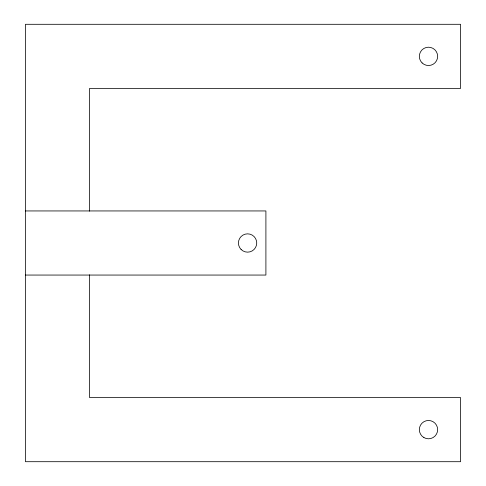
<?xml version="1.0" encoding="UTF-8"?>
<svg xmlns="http://www.w3.org/2000/svg" width="486" height="486" viewBox="0 0 486 486"><rect width="100%" height="100%" fill="white"/><g stroke="black" fill="none" stroke-linecap="round" stroke-linejoin="round"><path stroke-width="0.73" d="M25.442 210.942L265.903 210.942L265.903 275.058L25.442 275.058M89.564 211.173L89.564 88.422L460.558 88.422L460.558 24.3L25.442 24.3L25.442 461.7L460.558 461.7L460.558 397.578L89.564 397.578L89.564 274.827M241.105 249.476A9.161 9.161 0 0 0 256.426 245.369A9.161 9.161 0 0 0 245.211 234.155A9.161 9.161 0 0 0 241.105 249.476M423.913 437.57A9.161 9.161 0 0 0 437.655 429.642A9.161 9.161 0 0 0 423.913 421.708A9.161 9.161 0 0 0 423.913 437.57M422.127 62.943A9.161 9.161 0 0 0 437.382 58.587A9.161 9.161 0 0 0 425.979 47.555A9.161 9.161 0 0 0 422.127 62.943"/></g></svg>
